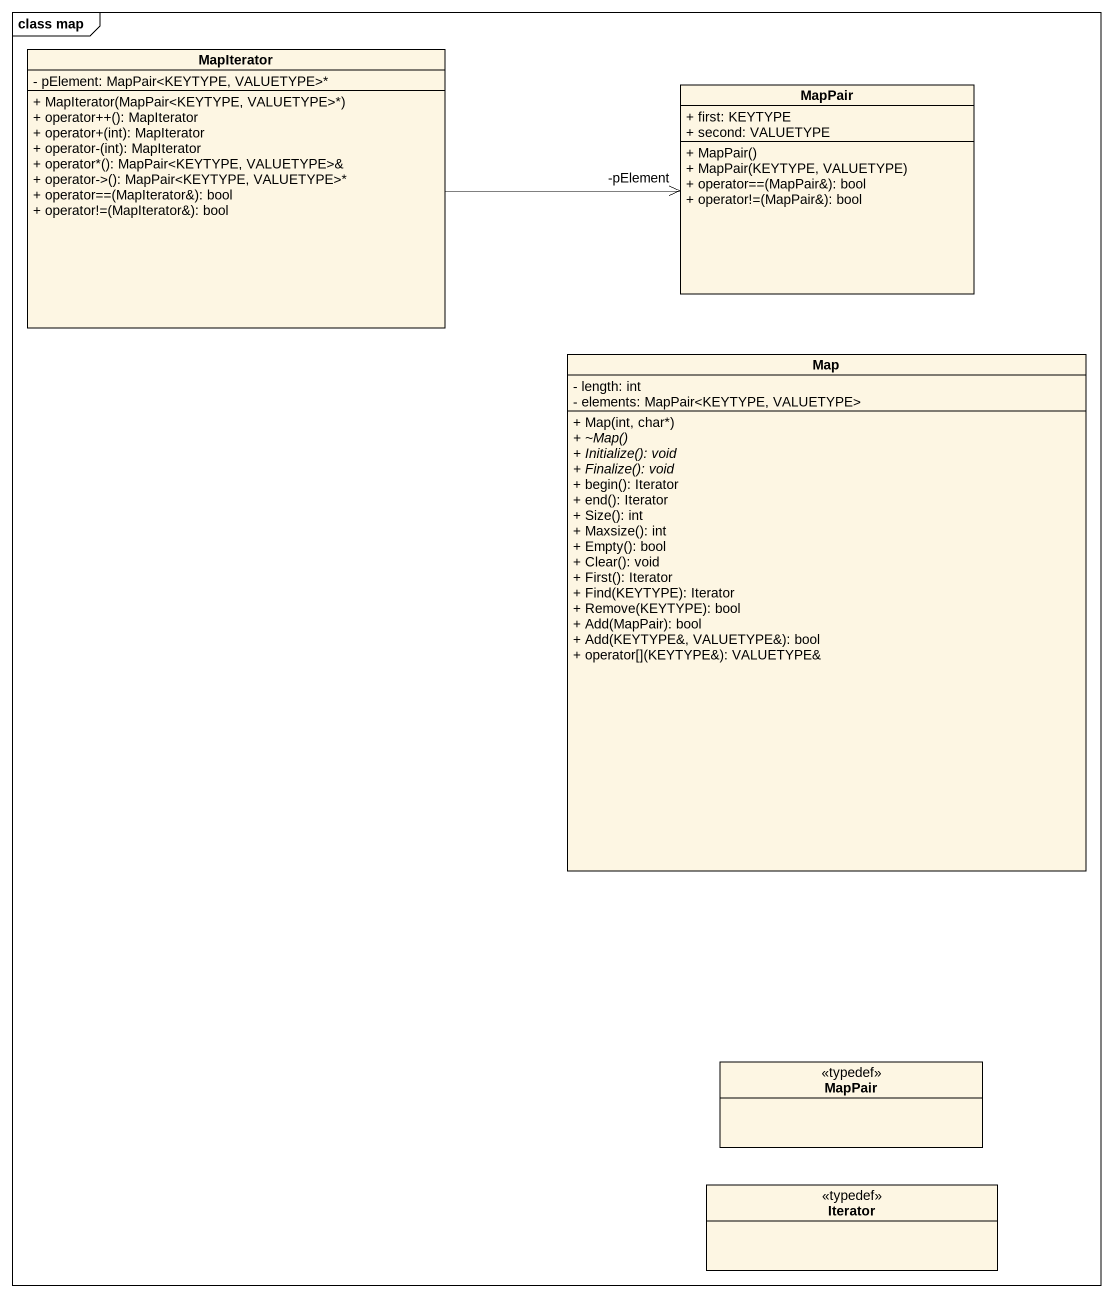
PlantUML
@startuml
mainframe class map
hide circle
hide empty members
skinparam classAttributeIconSize 0
class MapIterator {
  - pElement: MapPair<KEYTYPE, VALUETYPE>*
  + MapIterator(MapPair<KEYTYPE, VALUETYPE>*)
  + operator++(): MapIterator
  + operator+(int): MapIterator
  + operator-(int): MapIterator
  + operator*(): MapPair<KEYTYPE, VALUETYPE>&
  + operator->(): MapPair<KEYTYPE, VALUETYPE>*
  + operator==(MapIterator&): bool
  + operator!=(MapIterator&): bool
}
class MapPair {
  + first: KEYTYPE
  + second: VALUETYPE
  + MapPair()
  + MapPair(KEYTYPE, VALUETYPE)
  + operator==(MapPair&): bool
  + operator!=(MapPair&): bool
}
class "Map" as Map_ {
  - length: int
  - elements: MapPair<KEYTYPE, VALUETYPE>
  + Map(int, char*)
  {abstract} + ~Map()
  {abstract} + Initialize(): void
  {abstract} + Finalize(): void
  + begin(): Iterator
  + end(): Iterator
  + Size(): int
  + Maxsize(): int
  + Empty(): bool
  + Clear(): void
  + First(): Iterator
  + Find(KEYTYPE): Iterator
  + Remove(KEYTYPE): bool
  + Add(MapPair): bool
  + Add(KEYTYPE&, VALUETYPE&): bool
  + operator[](KEYTYPE&): VALUETYPE&
}
class "MapPair" as MapPair_2 <<typedef>>
class Iterator <<typedef>>
MapIterator -right-> "-pElement" MapPair
@enduml
